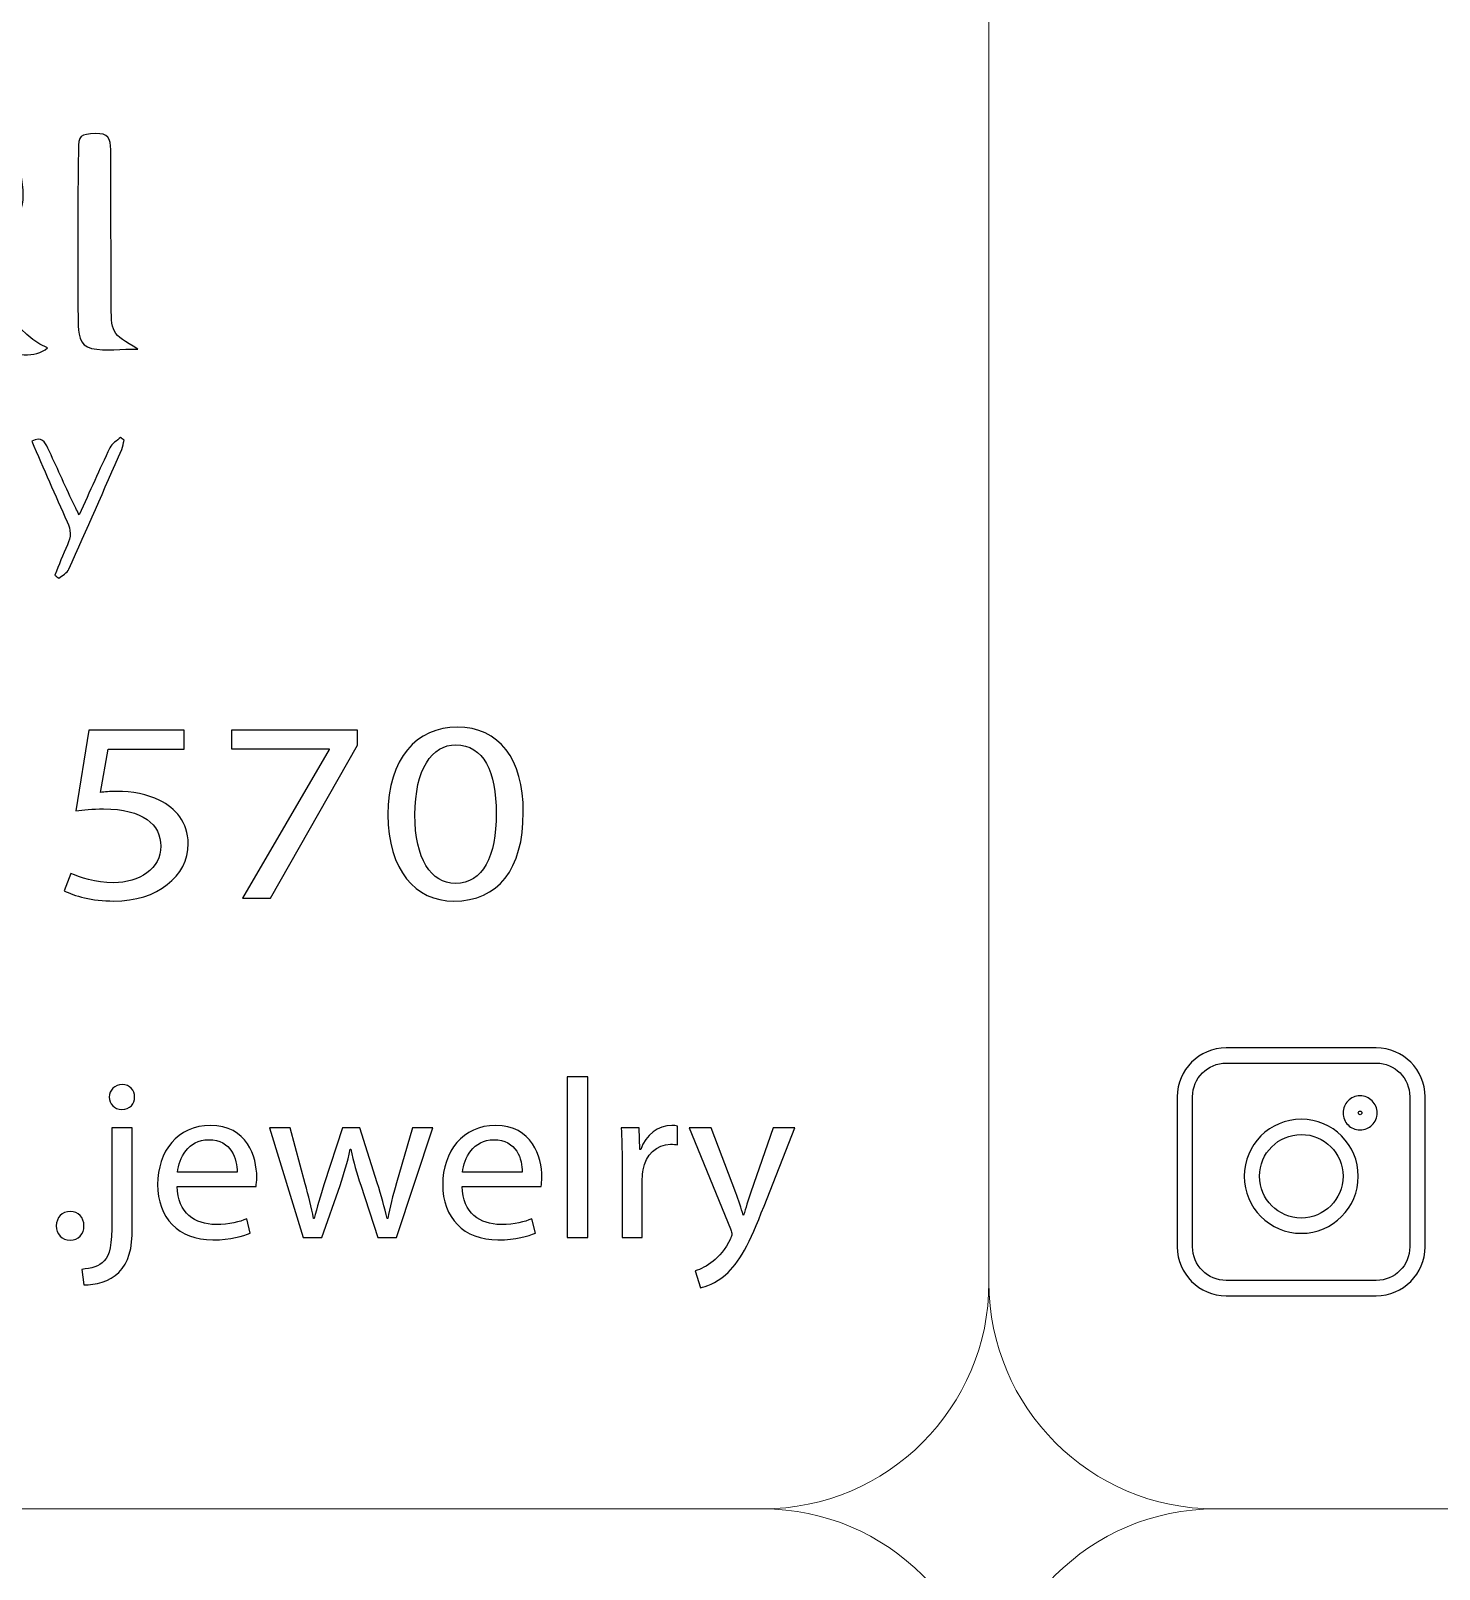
# Model space of a CAD drawing. Header units: millimetres. Extents: x -576 to 618, y 160 to 343.
# Drawn here: x -191.11 to -172.52, y 302.5 to 322.8 of the extents above; entities that cross this region are included whole.
import ezdxf

# ---------------------------------------------------------------- set-up
doc = ezdxf.new("R2010")
doc.units = ezdxf.units.MM
doc.header["$MEASUREMENT"] = 0
doc.layers.add('Layer 1', color=7, linetype='Continuous')

msp = doc.modelspace()

# ---------------------------------------------------------------- linework, layer by layer
at = {"layer": 'Layer 1', "color": 250, "lineweight": 18}
for points in [[(-215.2783, 343.1001), (-215.2783, 343.1001), (-181.4483, 343.1001), (-181.4483, 343.1001), (-179.8043, 343.1001), (-178.4633, 341.7591), (-178.4633, 340.1151), (-178.4633, 340.1151), (-178.4633, 306.2851), (-178.4633, 306.2851), (-178.4633, 304.6411), (-179.8043, 303.3001), (-181.4483, 303.3001), (-181.4483, 303.3001), (-215.2783, 303.3001), (-215.2783, 303.3001), (-216.9223, 303.3001), (-218.2633, 304.6411), (-218.2633, 306.2851), (-218.2633, 306.2851), (-218.2633, 340.1151), (-218.2633, 340.1151), (-218.2633, 341.7591), (-216.9223, 343.1001), (-215.2783, 343.1001)], [(-175.4783, 343.1001), (-175.4783, 343.1001), (-141.6483, 343.1001), (-141.6483, 343.1001), (-140.0043, 343.1001), (-138.6633, 341.7591), (-138.6633, 340.1151), (-138.6633, 340.1151), (-138.6633, 306.2851), (-138.6633, 306.2851), (-138.6633, 304.6411), (-140.0043, 303.3001), (-141.6483, 303.3001), (-141.6483, 303.3001), (-175.4783, 303.3001), (-175.4783, 303.3001), (-177.1223, 303.3001), (-178.4633, 304.6411), (-178.4633, 306.2851), (-178.4633, 306.2851), (-178.4633, 340.1151), (-178.4633, 340.1151), (-178.4633, 341.7591), (-177.1223, 343.1001), (-175.4783, 343.1001)], [(-215.2783, 303.3001), (-215.2783, 303.3001), (-181.4483, 303.3001), (-181.4483, 303.3001), (-179.8043, 303.3001), (-178.4633, 301.9591), (-178.4633, 300.3151), (-178.4633, 300.3151), (-178.4633, 266.4851), (-178.4633, 266.4851), (-178.4633, 264.8411), (-179.8043, 263.5001), (-181.4483, 263.5001), (-181.4483, 263.5001), (-215.2783, 263.5001), (-215.2783, 263.5001), (-216.9223, 263.5001), (-218.2633, 264.8411), (-218.2633, 266.4851), (-218.2633, 266.4851), (-218.2633, 300.3151), (-218.2633, 300.3151), (-218.2633, 301.9591), (-216.9223, 303.3001), (-215.2783, 303.3001)], [(-175.4783, 303.3001), (-175.4783, 303.3001), (-141.6483, 303.3001), (-141.6483, 303.3001), (-140.0043, 303.3001), (-138.6633, 301.9591), (-138.6633, 300.3151), (-138.6633, 300.3151), (-138.6633, 266.4851), (-138.6633, 266.4851), (-138.6633, 264.8411), (-140.0043, 263.5001), (-141.6483, 263.5001), (-141.6483, 263.5001), (-175.4783, 263.5001), (-175.4783, 263.5001), (-177.1223, 263.5001), (-178.4633, 264.8411), (-178.4633, 266.4851), (-178.4633, 266.4851), (-178.4633, 300.3151), (-178.4633, 300.3151), (-178.4633, 301.9591), (-177.1223, 303.3001), (-175.4783, 303.3001)]]:
    msp.add_open_spline(points, degree=3, knots=[0, 0, 0, 0, 0.125, 0.125, 0.125, 0.25, 0.25, 0.25, 0.375, 0.375, 0.375, 0.5, 0.5, 0.5, 0.625, 0.625, 0.625, 0.75, 0.75, 0.75, 0.875, 0.875, 0.875, 1, 1, 1, 1], dxfattribs=at)
at = {"layer": 'Layer 1', "color": 230}
for points, knots in [([(-193.4239, 321.4631), (-192.9006, 321.4394), (-192.3733, 321.4482), (-191.8554, 321.3823), (-191.4079, 321.3253), (-191.203, 321.0382), (-191.2092, 320.6248), (-191.2136, 320.3249), (-191.3974, 320.0906), (-191.7185, 319.9758), (-191.7699, 319.9574), (-191.822, 319.9402), (-191.9047, 319.9115), (-191.554, 319.4719), (-191.4495, 318.8744), (-190.891, 318.6173), (-191.0413, 318.4831), (-191.3443, 318.4965), (-191.5418, 318.6672), (-191.6685, 318.7761), (-191.778, 318.9115), (-191.8719, 319.0506), (-192.0301, 319.285), (-192.1784, 319.5271), (-192.3138, 319.7754), (-192.3802, 319.8971), (-192.475, 319.9255), (-192.5781, 319.8865), (-192.6214, 319.87), (-192.6488, 319.763), (-192.6514, 319.6956), (-192.6632, 319.3789), (-192.6716, 319.0613), (-192.6663, 318.7445), (-192.6626, 318.5486), (-192.7902, 318.5873), (-192.9053, 318.5789), (-193.0345, 318.5699), (-193.1038, 318.6005), (-193.1022, 318.7521), (-193.0963, 319.4656), (-193.1001, 320.1795), (-193.0985, 320.8931), (-193.0975, 321.2616), (-193.1075, 321.2797), (-193.4273, 321.4057), (-193.4261, 321.4248), (-193.4252, 321.4441), (-193.4239, 321.4631)], [0, 0, 0, 0, 0.0625, 0.0625, 0.0625, 0.125, 0.125, 0.125, 0.1875, 0.1875, 0.1875, 0.25, 0.25, 0.25, 0.3125, 0.3125, 0.3125, 0.375, 0.375, 0.375, 0.4375, 0.4375, 0.4375, 0.5, 0.5, 0.5, 0.5625, 0.5625, 0.5625, 0.625, 0.625, 0.625, 0.6875, 0.6875, 0.6875, 0.75, 0.75, 0.75, 0.8125, 0.8125, 0.8125, 0.875, 0.875, 0.875, 0.9375, 0.9375, 0.9375, 1, 1, 1, 1]), ([(-189.6948, 318.6031), (-189.9147, 318.6031), (-190.1182, 318.5744), (-190.3091, 318.6118), (-190.4701, 318.6436), (-190.4829, 318.8199), (-190.4848, 318.9634), (-190.4904, 319.3887), (-190.4907, 319.8137), (-190.4901, 320.2386), (-190.4894, 320.5675), (-190.4848, 320.8964), (-190.4813, 321.2249), (-190.4792, 321.4258), (-190.4595, 321.4349), (-190.2526, 321.4449), (-190.0891, 321.453), (-190.053, 321.3809), (-190.0539, 321.2327), (-190.0567, 320.5697), (-190.0483, 319.9063), (-190.0483, 319.2434), (-190.0483, 318.8084), (-190.052, 318.8084), (-189.6948, 318.6031)], [0, 0, 0, 0, 0.125, 0.125, 0.125, 0.25, 0.25, 0.25, 0.375, 0.375, 0.375, 0.5, 0.5, 0.5, 0.625, 0.625, 0.625, 0.75, 0.75, 0.75, 0.875, 0.875, 0.875, 1, 1, 1, 1]), ([(-191.0979, 317.3885), (-190.9622, 317.4525), (-190.9212, 317.3758), (-190.8842, 317.2962), (-190.7725, 317.0553), (-190.6623, 316.8132), (-190.5506, 316.572), (-190.53, 316.5271), (-190.506, 316.484), (-190.4704, 316.4141), (-190.3291, 316.7264), (-190.2024, 317.0154), (-190.0657, 317.2993), (-190.0386, 317.3552), (-189.9725, 317.3923), (-189.9241, 317.4379), (-189.9088, 317.426), (-189.8939, 317.4138), (-189.8782, 317.4019), (-189.8886, 317.3611), (-189.8929, 317.3174), (-189.9094, 317.2796), (-190.14, 316.7514), (-190.3702, 316.2232), (-190.6067, 315.6977), (-190.6292, 315.6481), (-190.6947, 315.6178), (-190.7403, 315.5786), (-190.7568, 315.5926), (-190.7737, 315.6066), (-190.7909, 315.6207), (-190.7366, 315.7539), (-190.6876, 315.8893), (-190.6261, 316.0191), (-190.5762, 316.1249), (-190.5787, 316.2163), (-190.6283, 316.3243), (-190.7893, 316.6722), (-190.9387, 317.0254), (-191.0979, 317.3885)], [0, 0, 0, 0, 0.0769231, 0.0769231, 0.0769231, 0.1538462, 0.1538462, 0.1538462, 0.2307692, 0.2307692, 0.2307692, 0.3076923, 0.3076923, 0.3076923, 0.3846154, 0.3846154, 0.3846154, 0.4615385, 0.4615385, 0.4615385, 0.5384615, 0.5384615, 0.5384615, 0.6153846, 0.6153846, 0.6153846, 0.6923077, 0.6923077, 0.6923077, 0.7692308, 0.7692308, 0.7692308, 0.8461538, 0.8461538, 0.8461538, 0.9230769, 0.9230769, 0.9230769, 1, 1, 1, 1]), ([(-184.6093, 312.4904), (-184.6093, 311.7363), (-184.9416, 311.3197), (-185.525, 311.3197), (-186.0395, 311.3197), (-186.3881, 311.7259), (-186.3961, 312.4601), (-186.3961, 313.2039), (-186.0152, 313.6136), (-185.4804, 313.6136), (-184.9256, 313.6136), (-184.6093, 313.1971), (-184.6093, 312.4904)], [0, 0, 0, 0, 0.25, 0.25, 0.25, 0.5, 0.5, 0.5, 0.75, 0.75, 0.75, 1, 1, 1, 1]), ([(-189.0841, 313.3235), (-189.0841, 313.3235), (-190.0891, 313.3235), (-190.0891, 313.3235), (-190.0891, 313.3235), (-190.1902, 312.7535), (-190.1902, 312.7535), (-190.1297, 312.76), (-190.0729, 312.7672), (-189.9755, 312.7672), (-189.7731, 312.7672), (-189.5706, 312.7298), (-189.4084, 312.6477), (-189.2017, 312.5488), (-189.0318, 312.3575), (-189.0318, 312.0777), (-189.0318, 311.6439), (-189.4411, 311.3198), (-190.0121, 311.3198), (-190.2998, 311.3198), (-190.5428, 311.3882), (-190.6685, 311.4564), (-190.6685, 311.4564), (-190.5793, 311.6848), (-190.5793, 311.6848), (-190.4698, 311.6302), (-190.2551, 311.562), (-190.0161, 311.562), (-189.6798, 311.562), (-189.3921, 311.7463), (-189.3921, 312.0434), (-189.3961, 312.3301), (-189.6233, 312.5351), (-190.15, 312.5351), (-190.2998, 312.5351), (-190.4171, 312.5213), (-190.5144, 312.5111), (-190.5144, 312.5111), (-190.3444, 313.5763), (-190.3444, 313.5763), (-190.3444, 313.5763), (-189.0841, 313.5763), (-189.0841, 313.5763), (-189.0841, 313.5763), (-189.0841, 313.3235), (-189.0841, 313.3235)], [0, 0, 0, 0, 0.0666667, 0.0666667, 0.0666667, 0.1333333, 0.1333333, 0.1333333, 0.2, 0.2, 0.2, 0.2666667, 0.2666667, 0.2666667, 0.3333333, 0.3333333, 0.3333333, 0.4, 0.4, 0.4, 0.4666667, 0.4666667, 0.4666667, 0.5333333, 0.5333333, 0.5333333, 0.6, 0.6, 0.6, 0.6666667, 0.6666667, 0.6666667, 0.7333333, 0.7333333, 0.7333333, 0.8, 0.8, 0.8, 0.8666667, 0.8666667, 0.8666667, 0.9333333, 0.9333333, 0.9333333, 1, 1, 1, 1]), ([(-186.7981, 313.5761), (-186.7981, 313.5761), (-186.7981, 313.378), (-186.7981, 313.378), (-186.7981, 313.378), (-187.9448, 311.3574), (-187.9448, 311.3574), (-187.9448, 311.3574), (-188.3132, 311.3574), (-188.3132, 311.3574), (-188.3132, 311.3574), (-187.171, 313.3203), (-187.171, 313.3203), (-187.171, 313.3203), (-187.171, 313.3269), (-187.171, 313.3269), (-187.171, 313.3269), (-188.4593, 313.3269), (-188.4593, 313.3269), (-188.4593, 313.3269), (-188.4593, 313.5761), (-188.4593, 313.5761), (-188.4593, 313.5761), (-186.7981, 313.5761), (-186.7981, 313.5761)], [0, 0, 0, 0, 0.125, 0.125, 0.125, 0.25, 0.25, 0.25, 0.375, 0.375, 0.375, 0.5, 0.5, 0.5, 0.625, 0.625, 0.625, 0.75, 0.75, 0.75, 0.875, 0.875, 0.875, 1, 1, 1, 1]), ([(-186.0395, 312.4564), (-186.0395, 311.8795), (-185.8289, 311.5521), (-185.5048, 311.5521), (-185.14, 311.5521), (-184.9662, 311.9103), (-184.9662, 312.4769), (-184.9662, 313.023), (-185.1322, 313.3814), (-185.5007, 313.3814), (-185.8126, 313.3814), (-186.0395, 313.0607), (-186.0395, 312.4564)], [0, 0, 0, 0, 0.25, 0.25, 0.25, 0.5, 0.5, 0.5, 0.75, 0.75, 0.75, 1, 1, 1, 1]), ([(-173.3515, 306.1125), (-173.3515, 306.1125), (-175.3324, 306.1125), (-175.3324, 306.1125), (-175.5101, 306.1125), (-175.6713, 306.1848), (-175.7878, 306.3012), (-175.9048, 306.4178), (-175.977, 306.579), (-175.977, 306.7569), (-175.977, 306.7569), (-175.977, 308.7382), (-175.977, 308.7382), (-175.977, 308.916), (-175.9049, 309.077), (-175.7883, 309.1937), (-175.6712, 309.3107), (-175.5101, 309.3829), (-175.3324, 309.3829), (-175.3324, 309.3829), (-173.3515, 309.3829), (-173.3515, 309.3829), (-173.1737, 309.3829), (-173.0126, 309.3107), (-172.896, 309.1941), (-172.779, 309.077), (-172.7068, 308.916), (-172.7068, 308.7382), (-172.7068, 308.7382), (-172.7068, 306.7569), (-172.7068, 306.7569), (-172.7068, 306.579), (-172.7791, 306.4178), (-172.8956, 306.3012), (-173.0126, 306.1848), (-173.1737, 306.1125), (-173.3515, 306.1125)], [0, 0, 0, 0, 0.0833333, 0.0833333, 0.0833333, 0.1666667, 0.1666667, 0.1666667, 0.25, 0.25, 0.25, 0.3333333, 0.3333333, 0.3333333, 0.4166667, 0.4166667, 0.4166667, 0.5, 0.5, 0.5, 0.5833333, 0.5833333, 0.5833333, 0.6666667, 0.6666667, 0.6666667, 0.75, 0.75, 0.75, 0.8333333, 0.8333333, 0.8333333, 0.9166667, 0.9166667, 0.9166667, 1, 1, 1, 1]), ([(-175.3324, 306.3142), (-175.3324, 306.3142), (-173.3515, 306.3142), (-173.3515, 306.3142), (-173.2289, 306.3142), (-173.118, 306.3637), (-173.038, 306.4436), (-172.9581, 306.5239), (-172.9085, 306.6346), (-172.9085, 306.7569), (-172.9085, 306.7569), (-172.9085, 308.7382), (-172.9085, 308.7382), (-172.9085, 308.8608), (-172.958, 308.9717), (-173.0379, 309.0517), (-173.118, 309.1317), (-173.2289, 309.1812), (-173.3515, 309.1812), (-173.3515, 309.1812), (-175.3324, 309.1812), (-175.3324, 309.1812), (-175.455, 309.1812), (-175.5659, 309.1317), (-175.6459, 309.0517), (-175.7259, 308.9717), (-175.7754, 308.8608), (-175.7754, 308.7382), (-175.7754, 308.7382), (-175.7754, 306.7569), (-175.7754, 306.7569), (-175.7754, 306.6346), (-175.7258, 306.5239), (-175.6456, 306.4438), (-175.5659, 306.3637), (-175.455, 306.3142), (-175.3324, 306.3142)], [0, 0, 0, 0, 0.0833333, 0.0833333, 0.0833333, 0.1666667, 0.1666667, 0.1666667, 0.25, 0.25, 0.25, 0.3333333, 0.3333333, 0.3333333, 0.4166667, 0.4166667, 0.4166667, 0.5, 0.5, 0.5, 0.5833333, 0.5833333, 0.5833333, 0.6666667, 0.6666667, 0.6666667, 0.75, 0.75, 0.75, 0.8333333, 0.8333333, 0.8333333, 0.9166667, 0.9166667, 0.9166667, 1, 1, 1, 1]), ([(-184.029, 309.0022), (-184.029, 309.0022), (-183.7594, 309.0022), (-183.7594, 309.0022), (-183.7594, 309.0022), (-183.7594, 306.8793), (-183.7594, 306.8793), (-183.7594, 306.8793), (-184.029, 306.8793), (-184.029, 306.8793), (-184.029, 306.8793), (-184.029, 309.0022), (-184.029, 309.0022)], [0, 0, 0, 0, 0.25, 0.25, 0.25, 0.5, 0.5, 0.5, 0.75, 0.75, 0.75, 1, 1, 1, 1]), ([(-189.7393, 308.7332), (-189.7361, 308.6465), (-189.8004, 308.5717), (-189.9077, 308.5717), (-190.0088, 308.5717), (-190.073, 308.6465), (-190.073, 308.7332), (-190.073, 308.8259), (-190.0028, 308.8974), (-189.9017, 308.8974), (-189.8035, 308.8974), (-189.7393, 308.8259), (-189.7393, 308.7332)], [0, 0, 0, 0, 0.25, 0.25, 0.25, 0.5, 0.5, 0.5, 0.75, 0.75, 0.75, 1, 1, 1, 1]), ([(-173.3401, 308.5245), (-173.3401, 308.4624), (-173.3653, 308.4061), (-173.406, 308.3654), (-173.4466, 308.3247), (-173.503, 308.2995), (-173.5651, 308.2995), (-173.6272, 308.2995), (-173.6835, 308.3247), (-173.7242, 308.3654), (-173.7649, 308.4061), (-173.7901, 308.4624), (-173.7901, 308.5245), (-173.7901, 308.5866), (-173.7649, 308.6429), (-173.7242, 308.6836), (-173.6835, 308.7243), (-173.6272, 308.7495), (-173.5651, 308.7495), (-173.503, 308.7495), (-173.4466, 308.7243), (-173.406, 308.6836), (-173.3653, 308.6429), (-173.3401, 308.5866), (-173.3401, 308.5245)], [0, 0, 0, 0, 0.125, 0.125, 0.125, 0.25, 0.25, 0.25, 0.375, 0.375, 0.375, 0.5, 0.5, 0.5, 0.625, 0.625, 0.625, 0.75, 0.75, 0.75, 0.875, 0.875, 0.875, 1, 1, 1, 1]), ([(-173.5485, 308.508), (-173.5444, 308.5121), (-173.5417, 308.5181), (-173.5417, 308.5245), (-173.5417, 308.531), (-173.5444, 308.5369), (-173.5485, 308.5411), (-173.5527, 308.5452), (-173.5586, 308.5479), (-173.5651, 308.5479), (-173.5715, 308.5479), (-173.5775, 308.5452), (-173.5816, 308.5411), (-173.5858, 308.5369), (-173.5884, 308.531), (-173.5884, 308.5245), (-173.5884, 308.5181), (-173.5858, 308.5121), (-173.5816, 308.508), (-173.5775, 308.5038), (-173.5715, 308.5012), (-173.5651, 308.5012), (-173.5586, 308.5012), (-173.5527, 308.5038), (-173.5485, 308.508)], [0, 0, 0, 0, 0.125, 0.125, 0.125, 0.25, 0.25, 0.25, 0.375, 0.375, 0.375, 0.5, 0.5, 0.5, 0.625, 0.625, 0.625, 0.75, 0.75, 0.75, 0.875, 0.875, 0.875, 1, 1, 1, 1]), ([(-189.1779, 307.5552), (-189.172, 307.1994), (-188.9389, 307.0528), (-188.6691, 307.0528), (-188.4759, 307.0528), (-188.3595, 307.0859), (-188.2584, 307.1274), (-188.2584, 307.1274), (-188.2123, 306.9392), (-188.2123, 306.9392), (-188.3074, 306.8974), (-188.47, 306.8496), (-188.7059, 306.8496), (-189.1627, 306.8496), (-189.4356, 307.1423), (-189.4356, 307.5791), (-189.4356, 308.0157), (-189.172, 308.3595), (-188.7396, 308.3595), (-188.2553, 308.3595), (-188.1265, 307.9439), (-188.1265, 307.6777), (-188.1265, 307.6238), (-188.1327, 307.582), (-188.1355, 307.5552), (-188.1355, 307.5552), (-189.1779, 307.5552), (-189.1779, 307.5552)], [0, 0, 0, 0, 0.1111111, 0.1111111, 0.1111111, 0.2222222, 0.2222222, 0.2222222, 0.3333333, 0.3333333, 0.3333333, 0.4444444, 0.4444444, 0.4444444, 0.5555556, 0.5555556, 0.5555556, 0.6666667, 0.6666667, 0.6666667, 0.7777778, 0.7777778, 0.7777778, 0.8888889, 0.8888889, 0.8888889, 1, 1, 1, 1]), ([(-185.4152, 307.5552), (-185.4093, 307.1994), (-185.1765, 307.0528), (-184.9063, 307.0528), (-184.7131, 307.0528), (-184.5967, 307.0859), (-184.4957, 307.1274), (-184.4957, 307.1274), (-184.4495, 306.9392), (-184.4495, 306.9392), (-184.5447, 306.8974), (-184.7072, 306.8496), (-184.9431, 306.8496), (-185.3999, 306.8496), (-185.6729, 307.1423), (-185.6729, 307.5791), (-185.6729, 308.0157), (-185.4093, 308.3595), (-184.9768, 308.3595), (-184.4926, 308.3595), (-184.3637, 307.9439), (-184.3637, 307.6777), (-184.3637, 307.6238), (-184.37, 307.582), (-184.3727, 307.5552), (-184.3727, 307.5552), (-185.4152, 307.5552), (-185.4152, 307.5552)], [0, 0, 0, 0, 0.1111111, 0.1111111, 0.1111111, 0.2222222, 0.2222222, 0.2222222, 0.3333333, 0.3333333, 0.3333333, 0.4444444, 0.4444444, 0.4444444, 0.5555556, 0.5555556, 0.5555556, 0.6666667, 0.6666667, 0.6666667, 0.7777778, 0.7777778, 0.7777778, 0.8888889, 0.8888889, 0.8888889, 1, 1, 1, 1]), ([(-183.3052, 307.8752), (-183.3052, 308.0456), (-183.3086, 308.1922), (-183.3177, 308.3264), (-183.3177, 308.3264), (-183.0814, 308.3264), (-183.0814, 308.3264), (-183.0814, 308.3264), (-183.0724, 308.0425), (-183.0724, 308.0425), (-183.0724, 308.0425), (-183.0599, 308.0425), (-183.0599, 308.0425), (-182.9925, 308.2368), (-182.8303, 308.3595), (-182.649, 308.3595), (-182.6184, 308.3595), (-182.5969, 308.3563), (-182.5723, 308.3504), (-182.5723, 308.3504), (-182.5723, 308.1024), (-182.5723, 308.1024), (-182.6, 308.1083), (-182.6278, 308.1114), (-182.6643, 308.1114), (-182.8547, 308.1114), (-182.9894, 307.971), (-183.0262, 307.7735), (-183.0325, 307.7376), (-183.0387, 307.6958), (-183.0387, 307.6509), (-183.0387, 307.6509), (-183.0387, 306.8796), (-183.0387, 306.8796), (-183.0387, 306.8796), (-183.3052, 306.8796), (-183.3052, 306.8796), (-183.3052, 306.8796), (-183.3052, 307.8752), (-183.3052, 307.8752)], [0, 0, 0, 0, 0.0769231, 0.0769231, 0.0769231, 0.1538462, 0.1538462, 0.1538462, 0.2307692, 0.2307692, 0.2307692, 0.3076923, 0.3076923, 0.3076923, 0.3846154, 0.3846154, 0.3846154, 0.4615385, 0.4615385, 0.4615385, 0.5384615, 0.5384615, 0.5384615, 0.6153846, 0.6153846, 0.6153846, 0.6923077, 0.6923077, 0.6923077, 0.7692308, 0.7692308, 0.7692308, 0.8461538, 0.8461538, 0.8461538, 0.9230769, 0.9230769, 0.9230769, 1, 1, 1, 1]), ([(-173.5885, 307.6887), (-173.5885, 307.4814), (-173.6729, 307.2932), (-173.8093, 307.1569), (-173.9452, 307.0204), (-174.1334, 306.9361), (-174.3412, 306.9361), (-174.5489, 306.9361), (-174.7372, 307.0205), (-174.8733, 307.1565), (-175.0095, 307.2927), (-175.0937, 307.481), (-175.0937, 307.6887), (-175.0937, 307.8963), (-175.0094, 308.0844), (-174.8733, 308.2207), (-174.7371, 308.3574), (-174.5489, 308.4416), (-174.3412, 308.4416), (-174.1337, 308.4416), (-173.9454, 308.3572), (-173.809, 308.2207), (-173.6728, 308.0844), (-173.5885, 307.8963), (-173.5885, 307.6887)], [0, 0, 0, 0, 0.125, 0.125, 0.125, 0.25, 0.25, 0.25, 0.375, 0.375, 0.375, 0.5, 0.5, 0.5, 0.625, 0.625, 0.625, 0.75, 0.75, 0.75, 0.875, 0.875, 0.875, 1, 1, 1, 1]), ([(-190.435, 306.4608), (-190.3124, 306.4699), (-190.205, 306.5029), (-190.1408, 306.5713), (-190.0671, 306.6552), (-190.0397, 306.7688), (-190.0397, 307.1155), (-190.0397, 307.1155), (-190.0397, 308.3264), (-190.0397, 308.3264), (-190.0397, 308.3264), (-189.7698, 308.3264), (-189.7698, 308.3264), (-189.7698, 308.3264), (-189.7698, 307.0141), (-189.7698, 307.0141), (-189.7698, 306.7329), (-189.8157, 306.5507), (-189.9476, 306.4191), (-190.0671, 306.3023), (-190.2634, 306.2546), (-190.4075, 306.2546), (-190.4075, 306.2546), (-190.435, 306.4608), (-190.435, 306.4608)], [0, 0, 0, 0, 0.125, 0.125, 0.125, 0.25, 0.25, 0.25, 0.375, 0.375, 0.375, 0.5, 0.5, 0.5, 0.625, 0.625, 0.625, 0.75, 0.75, 0.75, 0.875, 0.875, 0.875, 1, 1, 1, 1]), ([(-188.3869, 307.7435), (-188.3838, 307.9108), (-188.4578, 308.171), (-188.7611, 308.171), (-189.0338, 308.171), (-189.1536, 307.9258), (-189.1748, 307.7435), (-189.1748, 307.7435), (-188.3869, 307.7435), (-188.3869, 307.7435)], [0, 0, 0, 0, 0.3333333, 0.3333333, 0.3333333, 0.6666667, 0.6666667, 0.6666667, 1, 1, 1, 1]), ([(-187.6843, 308.3265), (-187.6843, 308.3265), (-187.4881, 307.5911), (-187.4881, 307.5911), (-187.445, 307.4295), (-187.4054, 307.28), (-187.378, 307.1305), (-187.378, 307.1305), (-187.3686, 307.1305), (-187.3686, 307.1305), (-187.3349, 307.2772), (-187.2859, 307.4326), (-187.2366, 307.5882), (-187.2366, 307.5882), (-186.9945, 308.3265), (-186.9945, 308.3265), (-186.9945, 308.3265), (-186.7676, 308.3265), (-186.7676, 308.3265), (-186.7676, 308.3265), (-186.5377, 307.6033), (-186.5377, 307.6033), (-186.4825, 307.4295), (-186.4398, 307.2772), (-186.4057, 307.1305), (-186.4057, 307.1305), (-186.3967, 307.1305), (-186.3967, 307.1305), (-186.372, 307.2772), (-186.3324, 307.4295), (-186.2834, 307.6001), (-186.2834, 307.6001), (-186.0716, 308.3265), (-186.0716, 308.3265), (-186.0716, 308.3265), (-185.8051, 308.3265), (-185.8051, 308.3265), (-185.8051, 308.3265), (-186.2834, 306.8794), (-186.2834, 306.8794), (-186.2834, 306.8794), (-186.5286, 306.8794), (-186.5286, 306.8794), (-186.5286, 306.8794), (-186.7551, 307.5702), (-186.7551, 307.5702), (-186.8072, 307.7318), (-186.8503, 307.8753), (-186.8871, 308.0457), (-186.8871, 308.0457), (-186.8934, 308.0457), (-186.8934, 308.0457), (-186.9302, 307.8721), (-186.9761, 307.7224), (-187.0282, 307.567), (-187.0282, 307.567), (-187.2675, 306.8794), (-187.2675, 306.8794), (-187.2675, 306.8794), (-187.5128, 306.8794), (-187.5128, 306.8794), (-187.5128, 306.8794), (-187.9605, 308.3265), (-187.9605, 308.3265), (-187.9605, 308.3265), (-187.6843, 308.3265), (-187.6843, 308.3265)], [0, 0, 0, 0, 0.0454545, 0.0454545, 0.0454545, 0.0909091, 0.0909091, 0.0909091, 0.1363636, 0.1363636, 0.1363636, 0.1818182, 0.1818182, 0.1818182, 0.2272727, 0.2272727, 0.2272727, 0.2727273, 0.2727273, 0.2727273, 0.3181818, 0.3181818, 0.3181818, 0.3636364, 0.3636364, 0.3636364, 0.4090909, 0.4090909, 0.4090909, 0.4545455, 0.4545455, 0.4545455, 0.5, 0.5, 0.5, 0.5454545, 0.5454545, 0.5454545, 0.5909091, 0.5909091, 0.5909091, 0.6363636, 0.6363636, 0.6363636, 0.6818182, 0.6818182, 0.6818182, 0.7272727, 0.7272727, 0.7272727, 0.7727273, 0.7727273, 0.7727273, 0.8181818, 0.8181818, 0.8181818, 0.8636364, 0.8636364, 0.8636364, 0.9090909, 0.9090909, 0.9090909, 0.9545455, 0.9545455, 0.9545455, 1, 1, 1, 1]), ([(-184.6243, 307.7435), (-184.6212, 307.9108), (-184.6951, 308.171), (-184.9984, 308.171), (-185.271, 308.171), (-185.3909, 307.9258), (-185.4121, 307.7435), (-185.4121, 307.7435), (-184.6243, 307.7435), (-184.6243, 307.7435)], [0, 0, 0, 0, 0.3333333, 0.3333333, 0.3333333, 0.6666667, 0.6666667, 0.6666667, 1, 1, 1, 1]), ([(-182.1278, 308.3265), (-182.1278, 308.3265), (-181.8031, 307.4716), (-181.8031, 307.4716), (-181.7694, 307.3758), (-181.7322, 307.2622), (-181.7079, 307.1755), (-181.7079, 307.1755), (-181.702, 307.1755), (-181.702, 307.1755), (-181.6742, 307.2622), (-181.6436, 307.3726), (-181.6068, 307.4775), (-181.6068, 307.4775), (-181.3125, 308.3265), (-181.3125, 308.3265), (-181.3125, 308.3265), (-181.0274, 308.3265), (-181.0274, 308.3265), (-181.0274, 308.3265), (-181.432, 307.295), (-181.432, 307.295), (-181.6252, 306.7989), (-181.7571, 306.5446), (-181.9409, 306.3892), (-182.0726, 306.2756), (-182.2046, 306.2307), (-182.272, 306.2185), (-182.272, 306.2185), (-182.3396, 306.4401), (-182.3396, 306.4401), (-182.272, 306.4609), (-182.1834, 306.5028), (-182.1035, 306.5683), (-182.0298, 306.6253), (-181.9381, 306.7271), (-181.8764, 306.8616), (-181.8642, 306.8884), (-181.8551, 306.9093), (-181.8551, 306.9243), (-181.8551, 306.9392), (-181.8613, 306.9602), (-181.8735, 306.9933), (-181.8735, 306.9933), (-182.4221, 308.3265), (-182.4221, 308.3265), (-182.4221, 308.3265), (-182.1278, 308.3265), (-182.1278, 308.3265)], [0, 0, 0, 0, 0.0625, 0.0625, 0.0625, 0.125, 0.125, 0.125, 0.1875, 0.1875, 0.1875, 0.25, 0.25, 0.25, 0.3125, 0.3125, 0.3125, 0.375, 0.375, 0.375, 0.4375, 0.4375, 0.4375, 0.5, 0.5, 0.5, 0.5625, 0.5625, 0.5625, 0.625, 0.625, 0.625, 0.6875, 0.6875, 0.6875, 0.75, 0.75, 0.75, 0.8125, 0.8125, 0.8125, 0.875, 0.875, 0.875, 0.9375, 0.9375, 0.9375, 1, 1, 1, 1]), ([(-173.9513, 307.2992), (-173.8517, 307.3985), (-173.7902, 307.5364), (-173.7902, 307.6887), (-173.7902, 307.8412), (-173.8519, 307.9793), (-173.9516, 308.079), (-174.0509, 308.1784), (-174.1888, 308.24), (-174.3412, 308.24), (-174.4933, 308.24), (-174.6311, 308.1783), (-174.7308, 308.0786), (-174.8304, 307.9792), (-174.8921, 307.8412), (-174.8921, 307.6887), (-174.8921, 307.5367), (-174.8304, 307.3988), (-174.7307, 307.2991), (-174.6311, 307.1995), (-174.4933, 307.1378), (-174.3412, 307.1378), (-174.189, 307.1378), (-174.0512, 307.1995), (-173.9513, 307.2992)], [0, 0, 0, 0, 0.125, 0.125, 0.125, 0.25, 0.25, 0.25, 0.375, 0.375, 0.375, 0.5, 0.5, 0.5, 0.625, 0.625, 0.625, 0.75, 0.75, 0.75, 0.875, 0.875, 0.875, 1, 1, 1, 1]), ([(-190.7725, 307.0348), (-190.7725, 307.1453), (-190.6957, 307.2233), (-190.5884, 307.2233), (-190.481, 307.2233), (-190.4075, 307.1453), (-190.4075, 307.0348), (-190.4075, 306.9272), (-190.4782, 306.8464), (-190.5915, 306.8464), (-190.6989, 306.8464), (-190.7725, 306.9272), (-190.7725, 307.0348)], [0, 0, 0, 0, 0.25, 0.25, 0.25, 0.5, 0.5, 0.5, 0.75, 0.75, 0.75, 1, 1, 1, 1])]:
    msp.add_open_spline(points, degree=3, knots=knots, dxfattribs=at)

doc.saveas('drawing.dxf')
